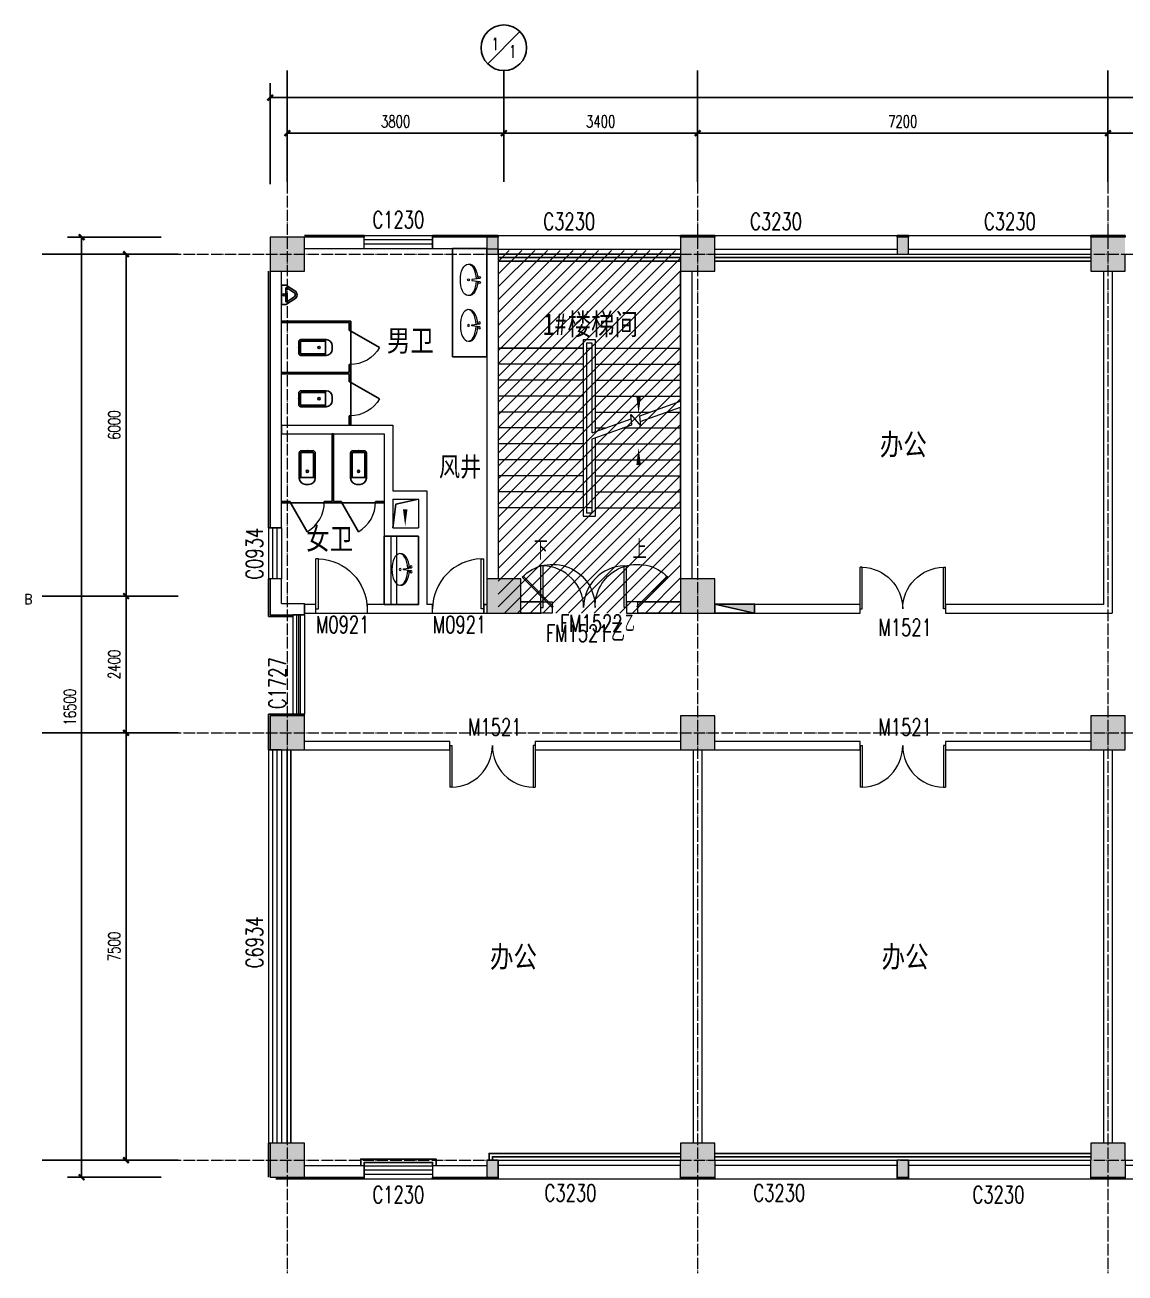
# Model space of a CAD drawing. Header units: millimetres. Extents: x 164760 to 3716174, y -1766400 to 11969.
# Drawn here: x 3476877 to 3496180, y -1617338 to -1595435 of the extents above; entities that cross this region are included whole.
import ezdxf
from ezdxf.enums import TextEntityAlignment as Align

# ---------------------------------------------------------------- set-up
doc = ezdxf.new("R2010")
doc.units = ezdxf.units.MM
doc.header["$LTSCALE"] = 1000
doc.linetypes.add('DOTE', pattern=[2.42, 2, -0.2, 0.02, -0.2])
doc.layers.get('0').update_dxf_attribs({"color": 253, "linetype": 'CONTINUOUS'})
doc.layers.get('Defpoints').update_dxf_attribs({"color": 250, "linetype": 'CONTINUOUS', "lineweight": 0})
for name, color, linetype in [('3', 253, 'CONTINUOUS'), ('AXIS', 253, 'CONTINUOUS'), ('AXIS_TEXT', 253, 'CONTINUOUS'), ('DIM_LEAD', 253, 'CONTINUOUS'), ('DIM_SYMB', 253, 'CONTINUOUS'), ('LATRINE', 253, 'CONTINUOUS'), ('LVTRY', 253, 'CONTINUOUS'), ('PUB_TEXT', 253, 'CONTINUOUS'), ('SURFACE', 253, 'CONTINUOUS'), ('w-消火栓', 253, 'CONTINUOUS'), ('WINDOW_TEXT', 253, 'CONTINUOUS'), ('家具', 253, 'CONTINUOUS')]:
    doc.layers.add(name, color=color, linetype=linetype)
for name, color, linetype, lineweight in [('COLUMN', 253, 'CONTINUOUS', 0), ('DOTE', 253, 'DOTE', 0), ('FF-FIXT【洁具】', 253, 'CONTINUOUS', 0), ('PUB_HATCH', 253, 'CONTINUOUS', 0), ('STAIR', 253, 'CONTINUOUS', 0), ('WALL', 253, 'CONTINUOUS', 0), ('Wall【墙体】', 253, 'CONTINUOUS', 0), ('WINDOW', 253, 'CONTINUOUS', 0), ('Xline【辅助线】', 253, 'CONTINUOUS', 0)]:
    doc.layers.add(name, color=color, linetype=linetype, lineweight=lineweight)
doc.styles.add('-宋体', font='', dxfattribs={"width": 0.8})
doc.styles.add('_TCH_AXIS', font='COMPLEX', dxfattribs={"bigfont": 'GBCBIG'})
doc.styles.add('_TCH_DIM', font='SIMPLEX', dxfattribs={"bigfont": 'GBCBIG'})
doc.styles.add('_TCH_DIM_T3', font='SIMPLEX', dxfattribs={"width": 0.705882, "bigfont": 'GBCBIG'})
doc.styles.add('_TCH_WINDOW', font='SIMPLEX', dxfattribs={"bigfont": 'GBCBIG'})
doc.styles.get("Standard").update_dxf_attribs({"font": 'GBENOR', "bigfont": 'GBCBIG'})
doc.styles.add('宋体', font='', dxfattribs={"width": 0.7})
doc.styles.get('-宋体').set_extended_font_data('SimSun')
doc.styles.get('宋体').set_extended_font_data('SimSun')
doc.dimstyles.new('_TCH_ARCH&&100', dxfattribs={"dimtxt": 212.5, "dimasz": 100, "dimexe": 250, "dimexo": 300, "dimgap": 100, "dimtad": 1, "dimdec": 0, "dimzin": 0, "dimdsep": 46, "dimtxsty": '_TCH_DIM_T3', "dimblk": 'ARCHTICK', "dimcen": 0.09, "dimclrt": 7, "dimazin": 2, "dimtfac": 1, "dimtdec": 0, "dimtix": 1, "dimtmove": 2, "dimatfit": 3, "dimtolj": 1, "dimtzin": 0, "dimarcsym": 0})

# ---------------------------------------------------------------- blocks, each defined once
blk = doc.blocks.new('A$C4D690477')
at = {"layer": 'FF-FIXT【洁具】', "color": 252}
for p, q in [((344, 302), (205, 285)), ((205, 285), (205, 267)), ((205, 267), (344, 249))]:
    blk.add_line(p, q, dxfattribs=at)
at = {"layer": 'FF-FIXT【洁具】', "color": 251}
blk.add_circle((145, 277), 16, dxfattribs=at)
at = {"layer": 'FF-FIXT【洁具】', "color": 252}
for centre in [(335, 320), (335, 231)]:
    blk.add_circle(centre, 17.9, dxfattribs=at)
at = {"layer": 'FF-FIXT【洁具】', "color": 181, "extrusion": (0, 0, -1)}
for centre, ratio, start_param, end_param in [((139, 277), 0.5, 4.782885, 10.934222), ((158, 277), 0.531076, 3.076239, 4.638107), ((158, 277), 0.531076, 4.795815, 6.348539)]:
    blk.add_ellipse(centre, major_axis=(0, -277), ratio=ratio, start_param=start_param, end_param=end_param, dxfattribs=at)
blk = doc.blocks.new('$lvtry$00000007')
for p, q in [((-170, 0, 0), (170, 0, 0)), ((-170, -61, 0), (-170, 0, 0)), ((-162, -88, 0), (-69, -231, 0)), ((-124, -91, 0), (-43, -216, 0)), ((-116, -76, 0), (116, -76, 0)), ((43, -216, 0), (124, -91, 0)), ((69, -231, 0), (162, -88, 0)), ((170, -61, 0), (170, 0, 0))]:
    blk.add_line(p, q)
blk.add_circle((0, -38, 0), 17.7)
for centre, radius, start, end in [((-120, -61, 0), 50, 180, 213.0863), ((-116, -86, 0), 10, 90, 213.0863), ((0, -191, 0), 50, 210, 330), ((116, -86, 0), 10, 326.9137, 90), ((120, -61, 0), 50, 326.9137, 0), ((0, -191, 0), 80, 210, 330)]:
    blk.add_arc(centre, radius, start, end)
blk = doc.blocks.new('$QC001_5')
blk.add_line((-325, 200), (325, 0))
blk.add_lwpolyline([(325, 0), (325, 200), (-325, 200), (-325, 0)], close=True)
blk.add_solid([(-325, 200), (325, 200), (-325, 200), (325, 0)])
at = {"flags": 1}
for tag in ['UNIT', 'WHAT', 'SPEC']:
    blk.add_attdef(tag, (0, 0), '', height=0.001, dxfattribs=at)
blk = doc.blocks.new('_ArchTick')
at = {"color": 2, "linetype": 'ByBlock', "const_width": 0.4}
blk.add_lwpolyline([(-0.5, -0.5), (0.5, 0.5)], dxfattribs=at)
blk = doc.blocks.new('*D148')
at = {"layer": 'AXIS', "color": 0, "lineweight": -2, "transparency": 16777216}
for p, q in [((3495880, -1598189), (3495880, -1597084)), ((3503080, -1598189), (3503080, -1597084)), ((3495880, -1597334), (3503080, -1597334))]:
    blk.add_line(p, q, dxfattribs=at)
at = {"layer": 'Defpoints', "color": 0, "transparency": 16777216}
for p in [(3503080, -1597334), (3495880, -1598489), (3503080, -1598489)]:
    blk.add_point(p, dxfattribs=at)
at = {"layer": 'AXIS', "color": 0, "lineweight": -2, "transparency": 16777216, "xscale": 100, "yscale": 100, "zscale": 100, "rotation": 180}
blk.add_blockref('_ArchTick', (3495880, -1597334), dxfattribs=at)
at = {"layer": 'AXIS', "color": 0, "lineweight": -2, "transparency": 16777216, "xscale": 100, "yscale": 100, "zscale": 100}
blk.add_blockref('_ArchTick', (3503080, -1597334), dxfattribs=at)
at = {"layer": 'AXIS', "color": 7, "transparency": 16777216, "insert": (3499480, -1597128), "char_height": 212.5, "attachment_point": 5, "style": '_TCH_DIM_T3'}
blk.add_mtext('\\A1;7200', dxfattribs=at)
blk = doc.blocks.new('*D149')
at = {"layer": 'AXIS', "color": 0, "lineweight": -2, "transparency": 16777216}
for p, q in [((3488680, -1598189), (3488680, -1597084)), ((3495880, -1598189), (3495880, -1597084)), ((3488680, -1597334), (3495880, -1597334))]:
    blk.add_line(p, q, dxfattribs=at)
at = {"layer": 'Defpoints', "color": 0, "transparency": 16777216}
for p in [(3495880, -1597334), (3488680, -1598489), (3495880, -1598489)]:
    blk.add_point(p, dxfattribs=at)
at = {"layer": 'AXIS', "color": 0, "lineweight": -2, "transparency": 16777216, "xscale": 100, "yscale": 100, "zscale": 100, "rotation": 180}
blk.add_blockref('_ArchTick', (3488680, -1597334), dxfattribs=at)
at = {"layer": 'AXIS', "color": 0, "lineweight": -2, "transparency": 16777216, "xscale": 100, "yscale": 100, "zscale": 100}
blk.add_blockref('_ArchTick', (3495880, -1597334), dxfattribs=at)
at = {"layer": 'AXIS', "color": 7, "transparency": 16777216, "insert": (3492280, -1597128), "char_height": 212.5, "attachment_point": 5, "style": '_TCH_DIM_T3'}
blk.add_mtext('\\A1;7200', dxfattribs=at)
blk = doc.blocks.new('*D150')
at = {"layer": 'AXIS', "color": 0, "lineweight": -2, "transparency": 16777216}
for p, q in [((3485280, -1598189), (3485280, -1597084)), ((3488680, -1598189), (3488680, -1597084)), ((3485280, -1597334), (3488680, -1597334))]:
    blk.add_line(p, q, dxfattribs=at)
at = {"layer": 'Defpoints', "color": 0, "transparency": 16777216}
for p in [(3488680, -1597334), (3485280, -1598489), (3488680, -1598489)]:
    blk.add_point(p, dxfattribs=at)
at = {"layer": 'AXIS', "color": 0, "lineweight": -2, "transparency": 16777216, "xscale": 100, "yscale": 100, "zscale": 100, "rotation": 180}
blk.add_blockref('_ArchTick', (3485280, -1597334), dxfattribs=at)
at = {"layer": 'AXIS', "color": 0, "lineweight": -2, "transparency": 16777216, "xscale": 100, "yscale": 100, "zscale": 100}
blk.add_blockref('_ArchTick', (3488680, -1597334), dxfattribs=at)
at = {"layer": 'AXIS', "color": 7, "transparency": 16777216, "insert": (3486980, -1597128), "char_height": 212.5, "attachment_point": 5, "style": '_TCH_DIM_T3'}
blk.add_mtext('\\A1;3400', dxfattribs=at)
blk = doc.blocks.new('*D151')
at = {"layer": 'AXIS', "color": 0, "lineweight": -2, "transparency": 16777216}
for p, q in [((3481480, -1598189), (3481480, -1597084)), ((3485280, -1598189), (3485280, -1597084)), ((3481480, -1597334), (3485280, -1597334))]:
    blk.add_line(p, q, dxfattribs=at)
at = {"layer": 'Defpoints', "color": 0, "transparency": 16777216}
for p in [(3485280, -1597334), (3481480, -1598489), (3485280, -1598489)]:
    blk.add_point(p, dxfattribs=at)
at = {"layer": 'AXIS', "color": 0, "lineweight": -2, "transparency": 16777216, "xscale": 100, "yscale": 100, "zscale": 100, "rotation": 180}
blk.add_blockref('_ArchTick', (3481480, -1597334), dxfattribs=at)
at = {"layer": 'AXIS', "color": 0, "lineweight": -2, "transparency": 16777216, "xscale": 100, "yscale": 100, "zscale": 100}
blk.add_blockref('_ArchTick', (3485280, -1597334), dxfattribs=at)
at = {"layer": 'AXIS', "color": 7, "transparency": 16777216, "insert": (3483380, -1597128), "char_height": 212.5, "attachment_point": 5, "style": '_TCH_DIM_T3'}
blk.add_mtext('\\A1;3800', dxfattribs=at)
blk = doc.blocks.new('*D152')
at = {"layer": 'AXIS', "color": 0, "lineweight": -2, "transparency": 16777216}
for p, q in [((3479267, -1599158), (3477622, -1599158)), ((3477872, -1615658), (3477872, -1599158)), ((3479267, -1615658), (3477622, -1615658))]:
    blk.add_line(p, q, dxfattribs=at)
at = {"layer": 'Defpoints', "color": 0, "transparency": 16777216}
for p in [(3477872, -1599158), (3479567, -1599158), (3479567, -1615658)]:
    blk.add_point(p, dxfattribs=at)
at = {"layer": 'AXIS', "color": 0, "lineweight": -2, "transparency": 16777216, "xscale": 100, "yscale": 100, "zscale": 100}
for p, rotation in [((3477872, -1599158), 90), ((3477872, -1615658), 270)]:
    blk.add_blockref('_ArchTick', p, dxfattribs=dict(at, rotation=rotation))
at = {"layer": 'AXIS', "color": 7, "transparency": 16777216, "insert": (3477666, -1607408), "char_height": 212.5, "attachment_point": 5, "rotation": 90, "style": '_TCH_DIM_T3'}
blk.add_mtext('\\A1;16500', dxfattribs=at)
blk = doc.blocks.new('*D157')
at = {"layer": 'AXIS', "color": 0, "lineweight": -2, "transparency": 16777216}
for p, q in [((3481180, -1598229), (3481180, -1596459)), ((3575380, -1598229), (3575380, -1596459)), ((3481180, -1596709), (3575380, -1596709))]:
    blk.add_line(p, q, dxfattribs=at)
at = {"layer": 'Defpoints', "color": 0, "transparency": 16777216}
for p in [(3575380, -1596709), (3481180, -1598529), (3575380, -1598529)]:
    blk.add_point(p, dxfattribs=at)
at = {"layer": 'AXIS', "color": 0, "lineweight": -2, "transparency": 16777216, "xscale": 100, "yscale": 100, "zscale": 100, "rotation": 180}
blk.add_blockref('_ArchTick', (3481180, -1596709), dxfattribs=at)
at = {"layer": 'AXIS', "color": 0, "lineweight": -2, "transparency": 16777216, "xscale": 100, "yscale": 100, "zscale": 100}
blk.add_blockref('_ArchTick', (3575380, -1596709), dxfattribs=at)
at = {"layer": 'AXIS', "color": 7, "transparency": 16777216, "insert": (3528280, -1596503), "char_height": 212.5, "attachment_point": 5, "style": '_TCH_DIM_T3'}
blk.add_mtext('\\A1;94200', dxfattribs=at)
blk = doc.blocks.new('*D158')
at = {"layer": 'AXIS', "color": 0, "lineweight": -2, "transparency": 16777216}
for p, q in [((3479337, -1607858), (3478401, -1607858)), ((3478651, -1615358), (3478651, -1607858)), ((3479337, -1615358), (3478401, -1615358))]:
    blk.add_line(p, q, dxfattribs=at)
at = {"layer": 'Defpoints', "color": 0, "transparency": 16777216}
for p in [(3478651, -1607858), (3479637, -1607858), (3479637, -1615358)]:
    blk.add_point(p, dxfattribs=at)
at = {"layer": 'AXIS', "color": 0, "lineweight": -2, "transparency": 16777216, "xscale": 100, "yscale": 100, "zscale": 100}
for p, rotation in [((3478651, -1607858), 90), ((3478651, -1615358), 270)]:
    blk.add_blockref('_ArchTick', p, dxfattribs=dict(at, rotation=rotation))
at = {"layer": 'AXIS', "color": 7, "transparency": 16777216, "insert": (3478444, -1611608), "char_height": 212.5, "attachment_point": 5, "rotation": 90, "style": '_TCH_DIM_T3'}
blk.add_mtext('\\A1;7500', dxfattribs=at)
blk = doc.blocks.new('*D159')
at = {"layer": 'AXIS', "color": 0, "lineweight": -2, "transparency": 16777216}
for p, q in [((3479337, -1605458), (3478401, -1605458)), ((3478651, -1607858), (3478651, -1605458)), ((3479337, -1607858), (3478401, -1607858))]:
    blk.add_line(p, q, dxfattribs=at)
at = {"layer": 'Defpoints', "color": 0, "transparency": 16777216}
for p in [(3478651, -1605458), (3479637, -1605458), (3479637, -1607858)]:
    blk.add_point(p, dxfattribs=at)
at = {"layer": 'AXIS', "color": 0, "lineweight": -2, "transparency": 16777216, "xscale": 100, "yscale": 100, "zscale": 100}
for p, rotation in [((3478651, -1605458), 90), ((3478651, -1607858), 270)]:
    blk.add_blockref('_ArchTick', p, dxfattribs=dict(at, rotation=rotation))
at = {"layer": 'AXIS', "color": 7, "transparency": 16777216, "insert": (3478444, -1606658), "char_height": 212.5, "attachment_point": 5, "rotation": 90, "style": '_TCH_DIM_T3'}
blk.add_mtext('\\A1;2400', dxfattribs=at)
blk = doc.blocks.new('*D160')
at = {"layer": 'AXIS', "color": 0, "lineweight": -2, "transparency": 16777216}
for p, q in [((3479337, -1599458), (3478401, -1599458)), ((3478651, -1605458), (3478651, -1599458)), ((3479337, -1605458), (3478401, -1605458))]:
    blk.add_line(p, q, dxfattribs=at)
at = {"layer": 'Defpoints', "color": 0, "transparency": 16777216}
for p in [(3478651, -1599458), (3479637, -1599458), (3479637, -1605458)]:
    blk.add_point(p, dxfattribs=at)
at = {"layer": 'AXIS', "color": 0, "lineweight": -2, "transparency": 16777216, "xscale": 100, "yscale": 100, "zscale": 100}
for p, rotation in [((3478651, -1599458), 90), ((3478651, -1605458), 270)]:
    blk.add_blockref('_ArchTick', p, dxfattribs=dict(at, rotation=rotation))
at = {"layer": 'AXIS', "color": 7, "transparency": 16777216, "insert": (3478444, -1602458), "char_height": 212.5, "attachment_point": 5, "rotation": 90, "style": '_TCH_DIM_T3'}
blk.add_mtext('\\A1;6000', dxfattribs=at)
blk = doc.blocks.new('$DorLib2D$00000002')
for p, q in [((-0.5, 0), (-0.5, 0.4875)), ((-0.475, 0.4875), (-0.5, 0.4875)), ((-0.475, 0), (-0.475, 0.4875)), ((0.475, 0), (0.475, 0.4875)), ((0.475, 0.4875), (0.5, 0.4875)), ((0.5, 0), (0.5, 0.4875)), ((-0.5, 0), (-0.475, 0)), ((0.5, 0), (0.475, 0))]:
    blk.add_line(p, q)
at = {"lineweight": 13}
for centre, start, end in [((-0.4875, 0), 0, 88.53072), ((0.4875, 0), 91.46928, 180)]:
    blk.add_arc(centre, 0.4875, start, end, dxfattribs=at)
blk = doc.blocks.new('$DorLib2D$00000001')
for p, q in [((0.45, 0.975), (0.5, 0.975)), ((0.45, 0), (0.45, 0.975)), ((0.5, 0), (0.5, 0.975)), ((0.5, 0), (0.45, 0))]:
    blk.add_line(p, q)
at = {"lineweight": 13}
blk.add_arc((0.475, 0), 0.975, 91.4693, 180, dxfattribs=at)
blk = doc.blocks.new('$lvtry$00000200')
for p, q in [((-140, -40, 0), (-140, -480, 0)), ((-110, -40, 0), (-110, -470, 0)), ((100, 0, 0), (-100, 0, 0)), ((100, -30, 0), (-100, -30, 0)), ((110, -470, 0), (110, -40, 0)), ((140, -480, 0), (140, -40, 0)), ((140, -470, 0), (-140, -470, 0)), ((-30, -590, 0), (30, -590, 0))]:
    blk.add_line(p, q)
blk.add_circle((0, -359, 0), 20)
for centre, radius, start, end in [((-100, -40, 0), 40, 90, 180), ((-100, -40, 0), 10, 90, 180), ((100, -40, 0), 40, 0, 90), ((100, -40, 0), 10, 0, 90), ((-30, -480, 0), 110, 180, 270), ((30, -480, 0), 110, 270, 0)]:
    blk.add_arc(centre, radius, start, end)
blk.add_point((0, 0))
blk = doc.blocks.new('$TCHSYS$APDOOR2D')
blk.add_line((0.5, 0), (0, 0.866))
at = {"lineweight": 13}
blk.add_arc((0.5, 0), 1, 120, 180, dxfattribs=at)
blk = doc.blocks.new('$TCHSYS$WIN2D')
for p, q in [((-0.5, 0.5), (0.5, 0.5)), ((-0.5, 0.5), (-0.5, -0.5)), ((0.5, 0.5), (0.5, -0.5)), ((0.5, 0.1667), (-0.5, 0.1667)), ((0.5, -0.1667), (-0.5, -0.1667)), ((-0.5, -0.5), (0.5, -0.5))]:
    blk.add_line(p, q)
blk = doc.blocks.new('$WINLIB2D$00000004')
for p, q in [((-0.5, 0.5), (0.5, 0.5)), ((-0.5, 0.5), (-0.5, -0.5)), ((0.5, -0.5), (0.5, 0.5)), ((-0.5, 0.2406), (0.5, 0.2406)), ((-0.5, -0.5), (0.5, -0.5))]:
    blk.add_line(p, q)
blk = doc.blocks.new('$WINLIB2D$00000005')
for p, q in [((-0.5, 0.5), (0.5, 0.5)), ((-0.5, 0.5), (-0.5, -0.5)), ((0.5, -0.5), (0.5, 0.5)), ((0.5, 0.167), (-0.5, 0.167)), ((0.5, 0), (-0.5, 0)), ((0.5, -0.167), (-0.5, -0.167)), ((-0.5, -0.5), (0.5, -0.5))]:
    blk.add_line(p, q)
blk = doc.blocks.new('海龙_0918165925')
at = {"layer": 'PUB_HATCH'}
for points in [[(-43300, -300), (-43100, -300), (-43100, 0), (-43300, 0)], [(-47100, -600), (-46500, -600), (-46500, 0), (-47100, 0)], [(-39900, -600), (-39300, -600), (-39300, 0), (-39900, 0)], [(-36100, -300), (-35900, -300), (-35900, 0), (-36100, 0)], [(-32700, -600), (-32100, -600), (-32100, 0), (-32700, 0)], [(-43300, -6600), (-42700, -6600), (-42700, -6000), (-43300, -6000)], [(-39900, -6600), (-39300, -6600), (-39300, -6000), (-39900, -6000)], [(-47100, -9000), (-46500, -9000), (-46500, -8400), (-47100, -8400)], [(-39900, -9000), (-39300, -9000), (-39300, -8400), (-39900, -8400)], [(-32700, -9000), (-32100, -9000), (-32100, -8400), (-32700, -8400)], [(-47100, -16500), (-46500, -16500), (-46500, -15900), (-47100, -15900)], [(-39900, -16500), (-39300, -16500), (-39300, -15900), (-39900, -15900)], [(-32700, -16500), (-32100, -16500), (-32100, -15900), (-32700, -15900)], [(-43300, -16500), (-43100, -16500), (-43100, -16200), (-43300, -16200)], [(-36100, -16500), (-35900, -16500), (-35900, -16200), (-36100, -16200)]]:
    blk.add_hatch(color=256, dxfattribs=at).paths.add_polyline_path(points)
at = {"layer": 'COLUMN'}
for p, q in [((-46500, 0), (-47100, 0)), ((-47100, 0), (-47100, -600)), ((-46500, -600), (-46500, 0)), ((-39300, 0), (-39900, 0)), ((-32100, 0), (-32700, 0)), ((-39900, -300), (-39900, -600)), ((-39300, -600), (-39300, -300)), ((-32700, -300), (-32700, -600)), ((-32100, -600), (-32100, -300)), ((-47100, -600), (-46500, -600)), ((-39900, -600), (-39300, -600)), ((-32700, -600), (-32100, -600)), ((-42700, -6000), (-43300, -6000)), ((-43300, -6000), (-43300, -6600)), ((-42700, -6600), (-42700, -6000)), ((-39300, -6000), (-39900, -6000)), ((-39900, -6000), (-39900, -6600)), ((-39300, -6600), (-39300, -6000)), ((-43300, -6600), (-42700, -6600)), ((-39900, -6600), (-39300, -6600)), ((-46500, -8400), (-47100, -8400)), ((-47100, -8400), (-47100, -9000)), ((-46500, -9000), (-46500, -8400)), ((-39300, -8400), (-39900, -8400)), ((-39900, -8400), (-39900, -9000)), ((-39300, -9000), (-39300, -8400)), ((-32100, -8400), (-32700, -8400)), ((-32700, -8400), (-32700, -9000)), ((-32100, -9000), (-32100, -8400)), ((-47100, -9000), (-46500, -9000)), ((-39900, -9000), (-39300, -9000)), ((-32700, -9000), (-32100, -9000)), ((-46500, -15900), (-47100, -15900)), ((-47100, -15900), (-47100, -16500)), ((-46500, -16500), (-46500, -15900)), ((-39300, -15900), (-39900, -15900)), ((-39900, -15900), (-39900, -16200)), ((-39300, -16200), (-39300, -15900)), ((-32100, -15900), (-32700, -15900)), ((-32700, -15900), (-32700, -16200)), ((-32100, -16200), (-32100, -15900)), ((-47100, -16500), (-46500, -16500)), ((-39900, -16500), (-39300, -16500)), ((-32700, -16500), (-32100, -16500))]:
    blk.add_line(p, q, dxfattribs=at)
blk = doc.blocks.new('海龙0506173763')
at = {"layer": 'Xline【辅助线】'}
for points in [[(-733, 17), (-750, 0), (-1280, 530), (-1263, 547)], [(733, 17), (750, 0), (1280, 530), (1263, 547)]]:
    blk.add_lwpolyline(points, close=True, dxfattribs=at)
at = {"layer": 'Xline【辅助线】', "color": 8}
for centre, start, end in [((-745, 12), 359.1011, 135.9107), ((745, 12), 44.0893, 180.8989)]:
    blk.add_arc(centre, 745, start, end, dxfattribs=at)
blk = doc.blocks.new('海龙0506194425')
at = {"layer": 'WALL'}
for p, q in [((-650, 200), (-1400, 200)), ((-1400, 0), (-650, 0)), ((-650, 0), (-650, 200)), ((1400, 200), (850, 200)), ((850, 200), (850, 0)), ((850, 0), (1400, 0))]:
    blk.add_line(p, q, dxfattribs=at)
at = {"layer": 'Xline【辅助线】'}
blk.add_blockref('海龙0506173763', (100, 100), dxfattribs=at)
blk = doc.blocks.new('海龙0506194634')
at = {"layer": 'Xline【辅助线】', "xscale": -1}
blk.add_blockref('海龙0506194425', (0, 325), dxfattribs=at)
at = {"layer": 'WINDOW_TEXT', "style": '_TCH_WINDOW', "width": 0.705882}
for s, height, p in [('FM1522', 297.5, (-715, 0)), ('乙', 298, (425, 0))]:
    blk.add_text(s, height=height, dxfattribs=at).set_placement(p)
blk = doc.blocks.new('海龙0927230683')
at = {"layer": 'Xline【辅助线】'}
h = blk.add_hatch(dxfattribs=at)
h.set_pattern_fill('ANSI31', color=256, scale=100)
h.set_pattern_definition([(45, (-2534123.11, 1381798.68), (-112.2532015, 112.2532015), [])])
h.paths.add_polyline_path([(-42175, 1583), (-38975, 1583), (-38975, 7948), (-42175, 7948)])
for p, q in [((-44051, 1732), (-44051, 2932)), ((-43951, 1732), (-43951, 2932)), ((-42425, 1582), (-42425, 1732)), ((-42425, 1732), (-42375, 1732)), ((-42425, 1582), (-42375, 1582))]:
    blk.add_line(p, q, dxfattribs=at)
at = {"layer": 'Wall【墙体】'}
blk.add_blockref('海龙0506194634', (-40375, 1257), dxfattribs=at)

msp = doc.modelspace()

# ---------------------------------------------------------------- linework, layer by layer
at = {"layer": '3'}
for p, q in [((3488380, -1599518), (3485180, -1599518)), ((3488380, -1599578), (3485180, -1599578)), ((3495580, -1599518), (3488980, -1599518)), ((3495580, -1599578), (3488980, -1599578)), ((3481480, -1615058), (3481480, -1608158)), ((3481540, -1615058), (3481540, -1608158))]:
    msp.add_line(p, q, dxfattribs=at)
for points in [[(3483330.5, -1604258), (3483387.4, -1603843.6), (3483780.5, -1603758)], [(3482770, -1615458), (3482770, -1615338), (3484090, -1615338), (3484090, -1615458)], [(3485020, -1615358), (3485020, -1615238), (3488380, -1615238)], [(3485080, -1615358), (3485080, -1615298), (3488380, -1615298)], [(3488980, -1615238), (3495580, -1615238)], [(3488980, -1615298), (3495580, -1615298)], [(3482830, -1615458), (3482830, -1615398), (3484030, -1615398), (3484030, -1615458)]]:
    msp.add_lwpolyline(points, dxfattribs=at)
at = {"layer": 'AXIS'}
for p, q in [((3484997.1, -1596117.8), (3485562.8, -1595552.1)), ((3481480, -1597832.1), (3481480, -1596234.9)), ((3485280, -1597832.1), (3485280, -1596234.9)), ((3488680, -1597832.1), (3488680, -1596234.9)), ((3495880, -1597832.1), (3495880, -1596234.9)), ((3479567.2, -1599458), (3477178.5, -1599458)), ((3479567.2, -1605458), (3477178.5, -1605458)), ((3479567.2, -1607858), (3477178.5, -1607858)), ((3479567.2, -1615358), (3477178.5, -1615358))]:
    msp.add_line(p, q, dxfattribs=at)
msp.add_circle((3485280, -1595834.9), 400, dxfattribs=at)
at = {"layer": 'DIM_LEAD'}
msp.add_lwpolyline([(3484041.6, -1603132.9, 0, 0, 0), (3483549.5, -1603132.9, 0, 0, 0), (3483549.5, -1604233.9, 0, 80, 0), (3483549.5, -1603933.9, 0, 0, 0)], format="xyseb", dxfattribs=at)
at = {"layer": 'DIM_SYMB'}
for points in [[(3485900, -1604369.6, 0, 0, 0), (3485900, -1600248, 0, 0, 0), (3487645, -1600248, 0, 0, 0), (3487645, -1602258, 0, 80, 0), (3487645, -1601958, 0, 0, 0)], [(3487645, -1604357.7, 0, 0, 0), (3487645, -1602854.6, 0, 80, 0), (3487645, -1603154.6, 0, 0, 0)]]:
    msp.add_lwpolyline(points, format="xyseb", dxfattribs=at)
at = {"layer": 'DOTE', "ltscale": 0.1}
for p, q in [((3481480, -1597468.1), (3481480, -1617338.4)), ((3488680, -1597468.1), (3488680, -1617338.4)), ((3495880, -1597468.1), (3495880, -1617338.4)), ((3479416.4, -1599458), (3576425, -1599458)), ((3479416.4, -1607858), (3576425, -1607858)), ((3479416.4, -1615358), (3576425, -1615358))]:
    msp.add_line(p, q, dxfattribs=at)
at = {"layer": 'LATRINE'}
for p, q in [((3481380, -1600633), (3482592.5, -1600633)), ((3481380, -1600633), (3481380, -1600658)), ((3481380, -1600658), (3482567.5, -1600658)), ((3482567.5, -1600658), (3482567.5, -1600795.5)), ((3482592.5, -1600795.5), (3482592.5, -1600633)), ((3482567.5, -1600795.5), (3482592.5, -1600795.5)), ((3482592.5, -1601395.5, 400), (3482592.5, -1600795.5, 400)), ((3481380, -1601533), (3482567.5, -1601533)), ((3481380, -1601533), (3481380, -1601558)), ((3481380, -1601558), (3482567.5, -1601558)), ((3482592.5, -1601395.5), (3482567.5, -1601395.5)), ((3482567.5, -1601395.5), (3482567.5, -1601533)), ((3482567.5, -1601558), (3482567.5, -1601695.5)), ((3482592.5, -1601545.5), (3482592.5, -1601395.5)), ((3482592.5, -1601695.5), (3482592.5, -1601545.5)), ((3482567.5, -1601695.5), (3482592.5, -1601695.5)), ((3482592.5, -1602295.5, 400), (3482592.5, -1601695.5, 400)), ((3482592.5, -1602295.5), (3482567.5, -1602295.5)), ((3482567.5, -1602295.5), (3482567.5, -1602458)), ((3482567.5, -1602458), (3482592.5, -1602458)), ((3482592.5, -1602458), (3482592.5, -1602295.5)), ((3482267.5, -1602608), (3482267.5, -1603795.5)), ((3482292.5, -1602608), (3482267.5, -1602608)), ((3482292.5, -1602608), (3482292.5, -1603795.5)), ((3481530, -1603795.5), (3481380, -1603795.5)), ((3481380, -1603795.5), (3481380, -1603820.5)), ((3481380, -1603820.5), (3481530, -1603820.5)), ((3481530, -1603820.5), (3481530, -1603795.5)), ((3482130, -1603820.5, 400), (3481530, -1603820.5, 400)), ((3482267.5, -1603795.5), (3482130, -1603795.5)), ((3482130, -1603795.5), (3482130, -1603820.5)), ((3482130, -1603820.5), (3482280, -1603820.5)), ((3482280, -1603820.5), (3482430, -1603820.5)), ((3482430, -1603795.5), (3482292.5, -1603795.5)), ((3482430, -1603820.5), (3482430, -1603795.5)), ((3483030, -1603820.5, 400), (3482430, -1603820.5, 400)), ((3483180.5, -1603795.5), (3483030, -1603795.5)), ((3483030, -1603795.5), (3483030, -1603820.5)), ((3483030, -1603820.5), (3483180.5, -1603820.5))]:
    msp.add_line(p, q, dxfattribs=at)
for points in [[(3484380, -1601258), (3484380, -1599358), (3484980, -1599358), (3484980, -1601258)], [(3483180.5, -1605608), (3483180.5, -1604408), (3483780.5, -1604408), (3483780.5, -1605608)]]:
    msp.add_lwpolyline(points, close=True, dxfattribs=at)
at = {"layer": 'LVTRY'}
for p in [(3481580, -1607528), (3481150, -1607558)]:
    msp.add_line(p, (3481150, -1607528), dxfattribs=at)
at = {"layer": 'STAIR'}
for p, q in [((3488380, -1599458), (3485180, -1599458)), ((3485180, -1599458), (3485180, -1601108)), ((3488380, -1601108), (3488380, -1599758)), ((3485180, -1601108), (3485180, -1603908)), ((3486670.5, -1601108), (3485180, -1601108)), ((3485180, -1601108), (3486670.5, -1601108)), ((3486889.5, -1600958), (3486670.5, -1600958)), ((3486670.5, -1600958), (3486670.5, -1604058)), ((3486829.5, -1601018), (3486730.5, -1601018)), ((3486730.5, -1601018), (3486730.5, -1603998)), ((3486730.5, -1601108), (3486730.5, -1603908)), ((3486730.5, -1601108), (3486829.5, -1601108)), ((3486829.5, -1602594.9), (3486829.5, -1601018)), ((3486829.5, -1602594.9), (3486829.5, -1601108)), ((3486889.5, -1602573.2), (3486889.5, -1600958)), ((3486889.5, -1601108), (3488380, -1601108)), ((3486889.5, -1601108), (3488380, -1601108)), ((3488380, -1602034.9), (3488380, -1601108)), ((3486670.5, -1601388), (3485180, -1601388)), ((3486889.5, -1601388), (3488380, -1601388)), ((3486670.5, -1601668), (3485180, -1601668)), ((3486889.5, -1601668), (3488380, -1601668)), ((3486670.5, -1601948), (3485180, -1601948)), ((3486889.5, -1601948), (3488380, -1601948)), ((3486670.5, -1602228), (3485180, -1602228)), ((3486889.5, -1602228), (3487845.1, -1602228)), ((3487666.1, -1602292.7), (3488380, -1602034.9)), ((3487674.8, -1602395.9), (3488380, -1602141.2)), ((3488139.5, -1602228), (3488380, -1602228)), ((3488380, -1603908), (3488380, -1602141.2)), ((3486829.5, -1602594.9), (3487515.8, -1602347)), ((3486829.5, -1602701.2), (3487524.6, -1602450.1)), ((3487524.6, -1602450.1), (3487509.5, -1602272.3)), ((3487509.5, -1602272.3), (3487681.9, -1602478.8)), ((3487681.9, -1602478.8), (3487666.1, -1602292.7)), ((3486670.5, -1602508), (3485180, -1602508)), ((3486889.5, -1602508), (3487069.9, -1602508)), ((3487364.3, -1602508), (3488380, -1602508)), ((3486670.5, -1602788), (3485180, -1602788)), ((3486829.5, -1603908), (3486829.5, -1602701.2)), ((3486829.5, -1603998), (3486829.5, -1602701.2)), ((3486889.5, -1604058), (3486889.5, -1602679.5)), ((3486889.5, -1602788), (3488380, -1602788)), ((3486670.5, -1603068), (3485180, -1603068)), ((3486889.5, -1603068), (3488380, -1603068)), ((3486670.5, -1603348), (3485180, -1603348)), ((3486889.5, -1603348), (3488380, -1603348)), ((3486670.5, -1603628), (3485180, -1603628)), ((3486889.5, -1603628), (3488380, -1603628)), ((3486670.5, -1603908), (3485180, -1603908)), ((3486829.5, -1603908), (3486730.5, -1603908)), ((3486889.5, -1603908), (3488380, -1603908)), ((3486670.5, -1604058), (3486889.5, -1604058)), ((3486730.5, -1603998), (3486829.5, -1603998))]:
    msp.add_line(p, q, dxfattribs=at)
at = {"layer": 'SURFACE'}
for p, q in [((3481780, -1599128), (3482830, -1599128)), ((3482830, -1599128), (3482830, -1599158)), ((3484030, -1599128), (3484030, -1599158)), ((3484030, -1599128), (3484980, -1599128)), ((3484980, -1599128), (3485180, -1599128)), ((3485180, -1599128), (3485180, -1599158)), ((3488380, -1599128), (3488380, -1599158)), ((3488380, -1599128), (3488680, -1599128)), ((3488680, -1599128), (3488980, -1599128)), ((3488980, -1599128), (3488980, -1599158)), ((3492180, -1599128), (3492180, -1599158)), ((3492180, -1599128), (3492380, -1599128)), ((3492380, -1599128), (3492380, -1599158)), ((3495580, -1599128), (3495580, -1599158)), ((3495580, -1599128), (3495880, -1599128)), ((3495880, -1599128), (3496180, -1599128)), ((3496180, -1599128), (3496180, -1599158)), ((3481150, -1599758), (3481150, -1604258)), ((3481150, -1604258), (3481180, -1604258)), ((3481150, -1605158), (3481180, -1605158)), ((3481150, -1605158), (3481150, -1605818)), ((3481150, -1605818), (3481580, -1605818)), ((3481150, -1607558), (3481150, -1608158)), ((3481150, -1608158), (3481180, -1608158)), ((3481150, -1615058), (3481180, -1615058)), ((3481150, -1615058), (3481150, -1615658)), ((3481280, -1615688), (3482830, -1615688)), ((3482830, -1615688), (3482830, -1615658)), ((3484030, -1615688), (3484030, -1615658)), ((3484030, -1615688), (3484980, -1615688)), ((3484980, -1615688), (3485180, -1615688)), ((3485180, -1615688), (3485180, -1615658)), ((3488380, -1615688), (3488380, -1615658)), ((3488380, -1615688), (3488680, -1615688)), ((3488680, -1615688), (3488980, -1615688)), ((3488980, -1615688), (3488980, -1615658)), ((3492180, -1615688), (3492180, -1615658)), ((3492180, -1615688), (3492380, -1615688)), ((3492380, -1615688), (3492380, -1615658)), ((3495580, -1615688), (3495580, -1615658)), ((3495580, -1615688), (3495880, -1615688)), ((3495880, -1615688), (3496180, -1615688))]:
    msp.add_line(p, q, dxfattribs=at)
at = {"layer": 'WALL'}
for p, q in [((3482830, -1599158), (3481780, -1599158)), ((3482830, -1599358), (3482830, -1599158)), ((3484980, -1599158), (3484030, -1599158)), ((3484030, -1599158), (3484030, -1599358)), ((3485180, -1599158), (3484980, -1599158)), ((3484980, -1599158), (3484980, -1599458)), ((3485180, -1599458), (3485180, -1599158)), ((3492380, -1599158), (3492180, -1599158)), ((3492180, -1599158), (3492180, -1599458)), ((3492380, -1599458), (3492380, -1599158)), ((3481780, -1599358), (3482830, -1599358)), ((3484030, -1599358), (3484980, -1599358)), ((3484980, -1599370.5), (3484980, -1605158)), ((3485180, -1599370.5), (3484980, -1599370.5)), ((3485180, -1599370.5), (3485180, -1605158)), ((3484980, -1599458), (3485180, -1599458)), ((3492180, -1599458), (3492380, -1599458)), ((3481180, -1599758), (3481180, -1604258)), ((3481380, -1604258), (3481380, -1599758)), ((3488380, -1599758), (3488380, -1605158)), ((3488580, -1599758), (3488580, -1605158)), ((3481180, -1604258), (3481380, -1604258)), ((3481380, -1605158), (3481180, -1605158)), ((3481180, -1605158), (3481180, -1605788)), ((3481380, -1605588), (3481380, -1605158)), ((3481380, -1605588), (3481780, -1605588)), ((3481780, -1605788), (3481780, -1605588)), ((3485930, -1605558), (3485580, -1605558)), ((3485930, -1605758), (3485930, -1605558)), ((3488380, -1605558), (3487430, -1605558)), ((3487430, -1605558), (3487430, -1605758)), ((3481180, -1605788), (3481580, -1605788)), ((3481580, -1605788), (3481780, -1605788)), ((3485580, -1605758), (3485930, -1605758)), ((3487430, -1605758), (3488380, -1605758)), ((3481780, -1607528), (3481580, -1607528)), ((3481580, -1607528), (3481580, -1607558)), ((3481780, -1607558), (3481780, -1607528)), ((3485180, -1615358), (3484980, -1615358)), ((3484980, -1615358), (3484980, -1615658)), ((3485180, -1615658), (3485180, -1615358)), ((3492380, -1615358), (3492180, -1615358)), ((3492180, -1615358), (3492180, -1615658)), ((3492380, -1615658), (3492380, -1615358)), ((3482830, -1615458), (3481780, -1615458)), ((3482830, -1615658), (3482830, -1615458)), ((3484980, -1615458), (3484030, -1615458)), ((3484030, -1615458), (3484030, -1615658)), ((3481780, -1615658), (3482830, -1615658)), ((3484030, -1615658), (3484980, -1615658)), ((3484980, -1615658), (3485180, -1615658)), ((3492180, -1615658), (3492380, -1615658))]:
    msp.add_line(p, q, dxfattribs=at)
at = {"layer": 'Wall【墙体】', "color": 6}
for p, q in [((3495805, -1599758), (3495805, -1605608)), ((3495955, -1599758), (3495955, -1605758)), ((3481380, -1602458), (3483330.5, -1602458)), ((3481380, -1602458), (3481380, -1602608)), ((3483330.5, -1602458), (3483330.5, -1603608)), ((3481380, -1602608), (3483180.5, -1602608)), ((3483180.5, -1602608), (3483180.5, -1603683)), ((3483180.5, -1603683), (3483180.5, -1603808)), ((3483330.5, -1603608), (3483930.5, -1603608)), ((3483330.5, -1603758), (3483780.5, -1603758)), ((3483330.5, -1603758), (3483330.5, -1603808)), ((3483780.5, -1603758), (3483780.5, -1604258)), ((3483930.5, -1603608), (3483930.5, -1604333)), ((3483180.5, -1603808), (3483180.5, -1604408)), ((3483330.5, -1603808), (3483330.5, -1604258)), ((3483180.5, -1604408), (3483780.5, -1604408)), ((3483330.5, -1604258), (3483780.5, -1604258)), ((3483780.5, -1604408), (3483780.5, -1605608)), ((3483930.5, -1604333), (3483930.5, -1605608)), ((3481980.5, -1605608), (3481780, -1605608)), ((3481780, -1605608), (3481780, -1605758)), ((3481980.5, -1605758), (3481980.5, -1605608)), ((3483780.5, -1605608), (3482880.5, -1605608)), ((3482880.5, -1605608), (3482880.5, -1605758)), ((3484030, -1605608), (3483930.5, -1605608)), ((3484030, -1605758), (3484030, -1605608)), ((3484980, -1605608), (3484930, -1605608)), ((3484930, -1605608), (3484930, -1605758)), ((3491530, -1605608), (3488980, -1605608)), ((3491530, -1605758), (3491530, -1605608)), ((3495805, -1605608), (3493030, -1605608)), ((3493030, -1605608), (3493030, -1605758)), ((3481780, -1605758), (3481980.5, -1605758)), ((3482880.5, -1605758), (3483855.5, -1605758)), ((3483855.5, -1605758), (3484030, -1605758)), ((3484930, -1605758), (3484980, -1605758)), ((3488980, -1605758), (3491530, -1605758)), ((3493030, -1605758), (3495955, -1605758)), ((3484330, -1608008), (3481780, -1608008)), ((3484330, -1608158), (3484330, -1608008)), ((3488380, -1608008), (3485830, -1608008)), ((3485830, -1608008), (3485830, -1608158)), ((3491530, -1608008), (3488980, -1608008)), ((3491530, -1608158), (3491530, -1608008)), ((3495580, -1608008), (3493030, -1608008)), ((3493030, -1608008), (3493030, -1608158)), ((3481780, -1608158), (3484330, -1608158)), ((3485830, -1608158), (3488380, -1608158)), ((3488605, -1608158), (3488605, -1615058)), ((3488755, -1608158), (3488755, -1615058)), ((3488980, -1608158), (3491530, -1608158)), ((3493030, -1608158), (3495580, -1608158)), ((3495805, -1608158), (3495805, -1615058)), ((3495955, -1608158), (3495955, -1615058))]:
    msp.add_line(p, q, dxfattribs=at)
at = {"layer": 'WINDOW'}
for p, q in [((3481980.5, -1605758), (3482880.5, -1605758)), ((3484030, -1605758), (3484930, -1605758))]:
    msp.add_line(p, q, dxfattribs=at)

# ---------------------------------------------------------------- block references
at = {"layer": 'COLUMN'}
msp.add_blockref('海龙_0918165925', (3528280, -1599158), dxfattribs=at)
at = {"layer": 'LATRINE', "xscale": 600, "zscale": 25}
for p, yscale, rotation in [((3482580, -1601095.5), -600, 90), ((3482580, -1601995.5), -600, 90), ((3481830, -1603808), 600, 180), ((3482730, -1603808), 600, 180)]:
    msp.add_blockref('$TCHSYS$APDOOR2D', p, dxfattribs=dict(at, yscale=yscale, rotation=rotation))
at = {"layer": 'LVTRY', "extrusion": (0, 0, -1), "zscale": -1, "rotation": 270}
msp.add_blockref('$lvtry$00000007', (-3481380, -1600171.9, 0), dxfattribs=at)
at = {"layer": 'LVTRY', "rotation": 89.99999999999996}
for p in [(3481680, -1601095.5), (3481680, -1601995.5)]:
    msp.add_blockref('$lvtry$00000200', p, dxfattribs=at)
at = {"layer": 'LVTRY', "yscale": -1, "rotation": 180}
for p in [(3481830, -1602908), (3482730, -1602908)]:
    msp.add_blockref('$lvtry$00000200', p, dxfattribs=at)
at = {"layer": 'w-消火栓', "xscale": 1.077000000048428, "yscale": 0.8000000000465661}
msp.add_blockref('$QC001_5', (3489330, -1605758), dxfattribs=at)
at = {"layer": 'WINDOW'}
ref = msp.add_blockref('$TCHSYS$WIN2D', (3483430, -1599243), dxfattribs=dict(at, xscale=1200, yscale=-230, zscale=1200))
ref.add_attrib('A', 'C1230', (3482975, -1599001.8), dxfattribs={"layer": 'WINDOW_TEXT', "height": 297.5, "style": '_TCH_WINDOW', "width": 0.705882})
ref = msp.add_blockref('$WINLIB2D$00000004', (3486780, -1599293), dxfattribs=dict(at, xscale=3200, yscale=-330, zscale=3200))
ref.add_attrib('A', 'C3230', (3485973.8, -1599031.8), dxfattribs={"layer": 'WINDOW_TEXT', "height": 297.5, "style": '_TCH_WINDOW', "width": 0.705882})
ref = msp.add_blockref('$WINLIB2D$00000004', (3490580, -1599293), dxfattribs=dict(at, xscale=3200, yscale=-330, zscale=3200))
ref.add_attrib('A', 'C3230', (3489601.5, -1599031.8), dxfattribs={"layer": 'WINDOW_TEXT', "height": 297.5, "style": '_TCH_WINDOW', "width": 0.705882})
ref = msp.add_blockref('$WINLIB2D$00000004', (3493980, -1599293), dxfattribs=dict(at, xscale=3200, yscale=-330, zscale=3200))
ref.add_attrib('A', 'C3230', (3493704.8, -1599031.8), dxfattribs={"layer": 'WINDOW_TEXT', "height": 297.5, "style": '_TCH_WINDOW', "width": 0.705882})
ref = msp.add_blockref('$TCHSYS$WIN2D', (3481265, -1604708), dxfattribs=dict(at, xscale=900, yscale=230, zscale=900, rotation=270))
ref.add_attrib('A', 'C0934', (3481053.7, -1605169.5), dxfattribs={"layer": 'WINDOW_TEXT', "height": 297.5, "rotation": 90, "style": '_TCH_WINDOW', "width": 0.705882})
ref = msp.add_blockref('$DorLib2D$00000001', (3482430.5, -1605683), dxfattribs=dict(at, xscale=-900, yscale=900, zscale=-900))
ref.add_attrib('A', 'M0921', (3481985.5, -1606106.8), dxfattribs={"layer": 'WINDOW_TEXT', "height": 297.5, "style": '_TCH_WINDOW', "width": 0.705882})
ref = msp.add_blockref('$DorLib2D$00000001', (3484480, -1605683), dxfattribs=dict(at, xscale=900, yscale=900, zscale=900))
ref.add_attrib('A', 'M0921', (3484035, -1606106.8), dxfattribs={"layer": 'WINDOW_TEXT', "height": 297.5, "style": '_TCH_WINDOW', "width": 0.705882})
at = {"layer": 'WINDOW', "xscale": 1500, "yscale": 1500, "zscale": 1500}
msp.add_blockref('$DorLib2D$00000002', (3486680, -1605658), dxfattribs=at)
at = {"layer": 'WINDOW'}
ref = msp.add_blockref('$DorLib2D$00000002', (3492280, -1605683), dxfattribs=dict(at, xscale=-1500, yscale=1500, zscale=-1500))
ref.add_attrib('A', 'M1521', (3491855, -1606156.8), dxfattribs={"layer": 'WINDOW_TEXT', "height": 297.5, "style": '_TCH_WINDOW', "width": 0.705882})
ref = msp.add_blockref('$WINLIB2D$00000005', (3481680, -1606658), dxfattribs=dict(at, xscale=1740, yscale=200, zscale=1740, rotation=270))
ref.add_attrib('A', 'C1727', (3481453.7, -1607441.7), dxfattribs={"layer": 'WINDOW_TEXT', "height": 297.5, "rotation": 90, "style": '_TCH_WINDOW', "width": 0.705882})
ref = msp.add_blockref('$DorLib2D$00000002', (3485080, -1608083), dxfattribs=dict(at, xscale=-1500, yscale=-1500, zscale=-1500))
ref.add_attrib('A', 'M1521', (3484655, -1607906.8), dxfattribs={"layer": 'WINDOW_TEXT', "height": 297.5, "style": '_TCH_WINDOW', "width": 0.705882})
ref = msp.add_blockref('$DorLib2D$00000002', (3492280, -1608083), dxfattribs=dict(at, xscale=-1500, yscale=-1500, zscale=-1500))
ref.add_attrib('A', 'M1521', (3491855, -1607906.8), dxfattribs={"layer": 'WINDOW_TEXT', "height": 297.5, "style": '_TCH_WINDOW', "width": 0.705882})
ref = msp.add_blockref('$TCHSYS$WIN2D', (3481265, -1611608), dxfattribs=dict(at, xscale=6900, yscale=230, zscale=6900, rotation=270))
ref.add_attrib('A', 'C6934', (3481053.7, -1611990.8), dxfattribs={"layer": 'WINDOW_TEXT', "height": 297.5, "rotation": 90, "style": '_TCH_WINDOW', "width": 0.705882})
ref = msp.add_blockref('$WINLIB2D$00000004', (3486780, -1615523), dxfattribs=dict(at, xscale=3200, yscale=330, zscale=3200))
ref.add_attrib('A', 'C3230', (3485995.3, -1616081.8), dxfattribs={"layer": 'WINDOW_TEXT', "height": 297.5, "style": '_TCH_WINDOW', "width": 0.705882})
ref = msp.add_blockref('$WINLIB2D$00000004', (3490580, -1615523), dxfattribs=dict(at, xscale=3200, yscale=330, zscale=3200))
ref.add_attrib('A', 'C3230', (3489658.7, -1616081.8), dxfattribs={"layer": 'WINDOW_TEXT', "height": 297.5, "style": '_TCH_WINDOW', "width": 0.705882})
ref = msp.add_blockref('$WINLIB2D$00000004', (3493980, -1615523), dxfattribs=dict(at, xscale=3200, yscale=330, zscale=3200))
ref.add_attrib('A', 'C3230', (3493505, -1616111.8), dxfattribs={"layer": 'WINDOW_TEXT', "height": 297.5, "style": '_TCH_WINDOW', "width": 0.705882})
ref = msp.add_blockref('$WINLIB2D$00000004', (3497780, -1615523), dxfattribs=dict(at, xscale=3200, yscale=330, zscale=3200))
ref.add_attrib('A', 'C3230', (3496858.7, -1616081.8), dxfattribs={"layer": 'WINDOW_TEXT', "height": 297.5, "style": '_TCH_WINDOW', "width": 0.705882})
ref = msp.add_blockref('$TCHSYS$WIN2D', (3483430, -1615573), dxfattribs=dict(at, xscale=1200, yscale=230, zscale=1200))
ref.add_attrib('A', 'C1230', (3482975, -1616111.8), dxfattribs={"layer": 'WINDOW_TEXT', "height": 297.5, "style": '_TCH_WINDOW', "width": 0.705882})
at = {"layer": 'Xline【辅助线】'}
msp.add_blockref('海龙0927230683', (3527355.1, -1607340.3), dxfattribs=at)
at = {"layer": '家具', "color": 251}
msp.add_blockref('A$C4D690477', (3484516.3, -1600185.4), dxfattribs=at)
at = {"layer": '家具', "color": 251, "xscale": -1, "rotation": 180}
for p in [(3484516.3, -1600430.7), (3483316.8, -1604713.3)]:
    msp.add_blockref('A$C4D690477', p, dxfattribs=at)

# ---------------------------------------------------------------- texts
at = {"layer": 'AXIS_TEXT', "color": 7, "style": '_TCH_AXIS'}
for s, height, p, p2 in [('1', 218.6, (3485080.7, -1595878.6), (3485174.4, -1595878.6)), ('1', 218.6, (3485385.5, -1596009.8), (3485479.2, -1596009.8)), ('B', 177.8, (3476864.4, -1605600.3), (3477008.3, -1605600.3))]:
    msp.add_text(s, height=height, dxfattribs=at).set_placement(p, p2, align=Align.FIT)
at = {"layer": 'PUB_TEXT', "style": '宋体', "width": 0.8}
for s, p in [('楼梯间', (3486398.5, -1600875.6)), ('1#', (3485966.5, -1600875.6)), ('男卫', (3483227.7, -1601163)), ('办公', (3491877.4, -1602985.4)), ('女卫', (3481811.8, -1604641.6)), ('办公', (3485038, -1611975.6)), ('办公', (3491908.4, -1611975.6))]:
    msp.add_text(s, height=377.64, dxfattribs=at).set_placement(p)
at = {"layer": 'PUB_TEXT', "color": 7, "style": '-宋体', "width": 0.8}
msp.add_text('风井', height=339.87, dxfattribs=at).set_placement((3484141.6, -1603357.9))
at = {"layer": 'PUB_TEXT', "color": 7, "style": '_TCH_DIM'}
for s, p in [('下', (3485805, -1604819.6)), ('上', (3487540.7, -1604807.7))]:
    msp.add_text(s, height=337.6, dxfattribs=at).set_placement(p)
at = {"layer": 'WINDOW_TEXT', "style": '_TCH_WINDOW', "width": 0.705882}
msp.add_text('FM1521', height=297.5, dxfattribs=at).set_placement((3486020.6, -1606258))
at = {"layer": 'WINDOW_TEXT', "style": '_TCH_WINDOW'}
msp.add_text('乙', height=337.6, dxfattribs=at).set_placement((3487160.6, -1606258))

# ---------------------------------------------------------------- dimensions: what is measured, and where the dimension line sits
at = {"layer": 'AXIS'}
for p1, p2, distance, picture, middle in [((3481180, -1598528.9), (3575380, -1598528.9), 1819.8, '*D157', (3528280, -1596502.8)), ((3481480, -1598489.5), (3485280, -1598489.5), 1155.3, '*D151', (3483380, -1597127.9)), ((3485280, -1598489.5), (3488680, -1598489.5), 1155.3, '*D150', (3486980, -1597127.9)), ((3488680, -1598489.5), (3495880, -1598489.5), 1155.3, '*D149', (3492280, -1597127.9)), ((3495880, -1598489.5), (3503080, -1598489.5), 1155.3, '*D148', (3499480, -1597127.9)), ((3479567.2, -1615658), (3479567.2, -1599158), 1695.5, '*D152', (3477665.5, -1607408)), ((3479636.8, -1605458), (3479636.8, -1599458), 986.2, '*D160', (3478444.4, -1602458)), ((3479636.8, -1607858), (3479636.8, -1605458), 986.2, '*D159', (3478444.4, -1606658)), ((3479636.8, -1615358), (3479636.8, -1607858), 986.2, '*D158', (3478444.4, -1611608))]:
    dim = msp.add_aligned_dim(p1=p1, p2=p2, distance=distance, dimstyle='_TCH_ARCH&&100', dxfattribs=at)
    dim.commit()
    dim.dimension.update_dxf_attribs({"geometry": picture, "text_midpoint": middle})

doc.saveas('drawing.dxf')
